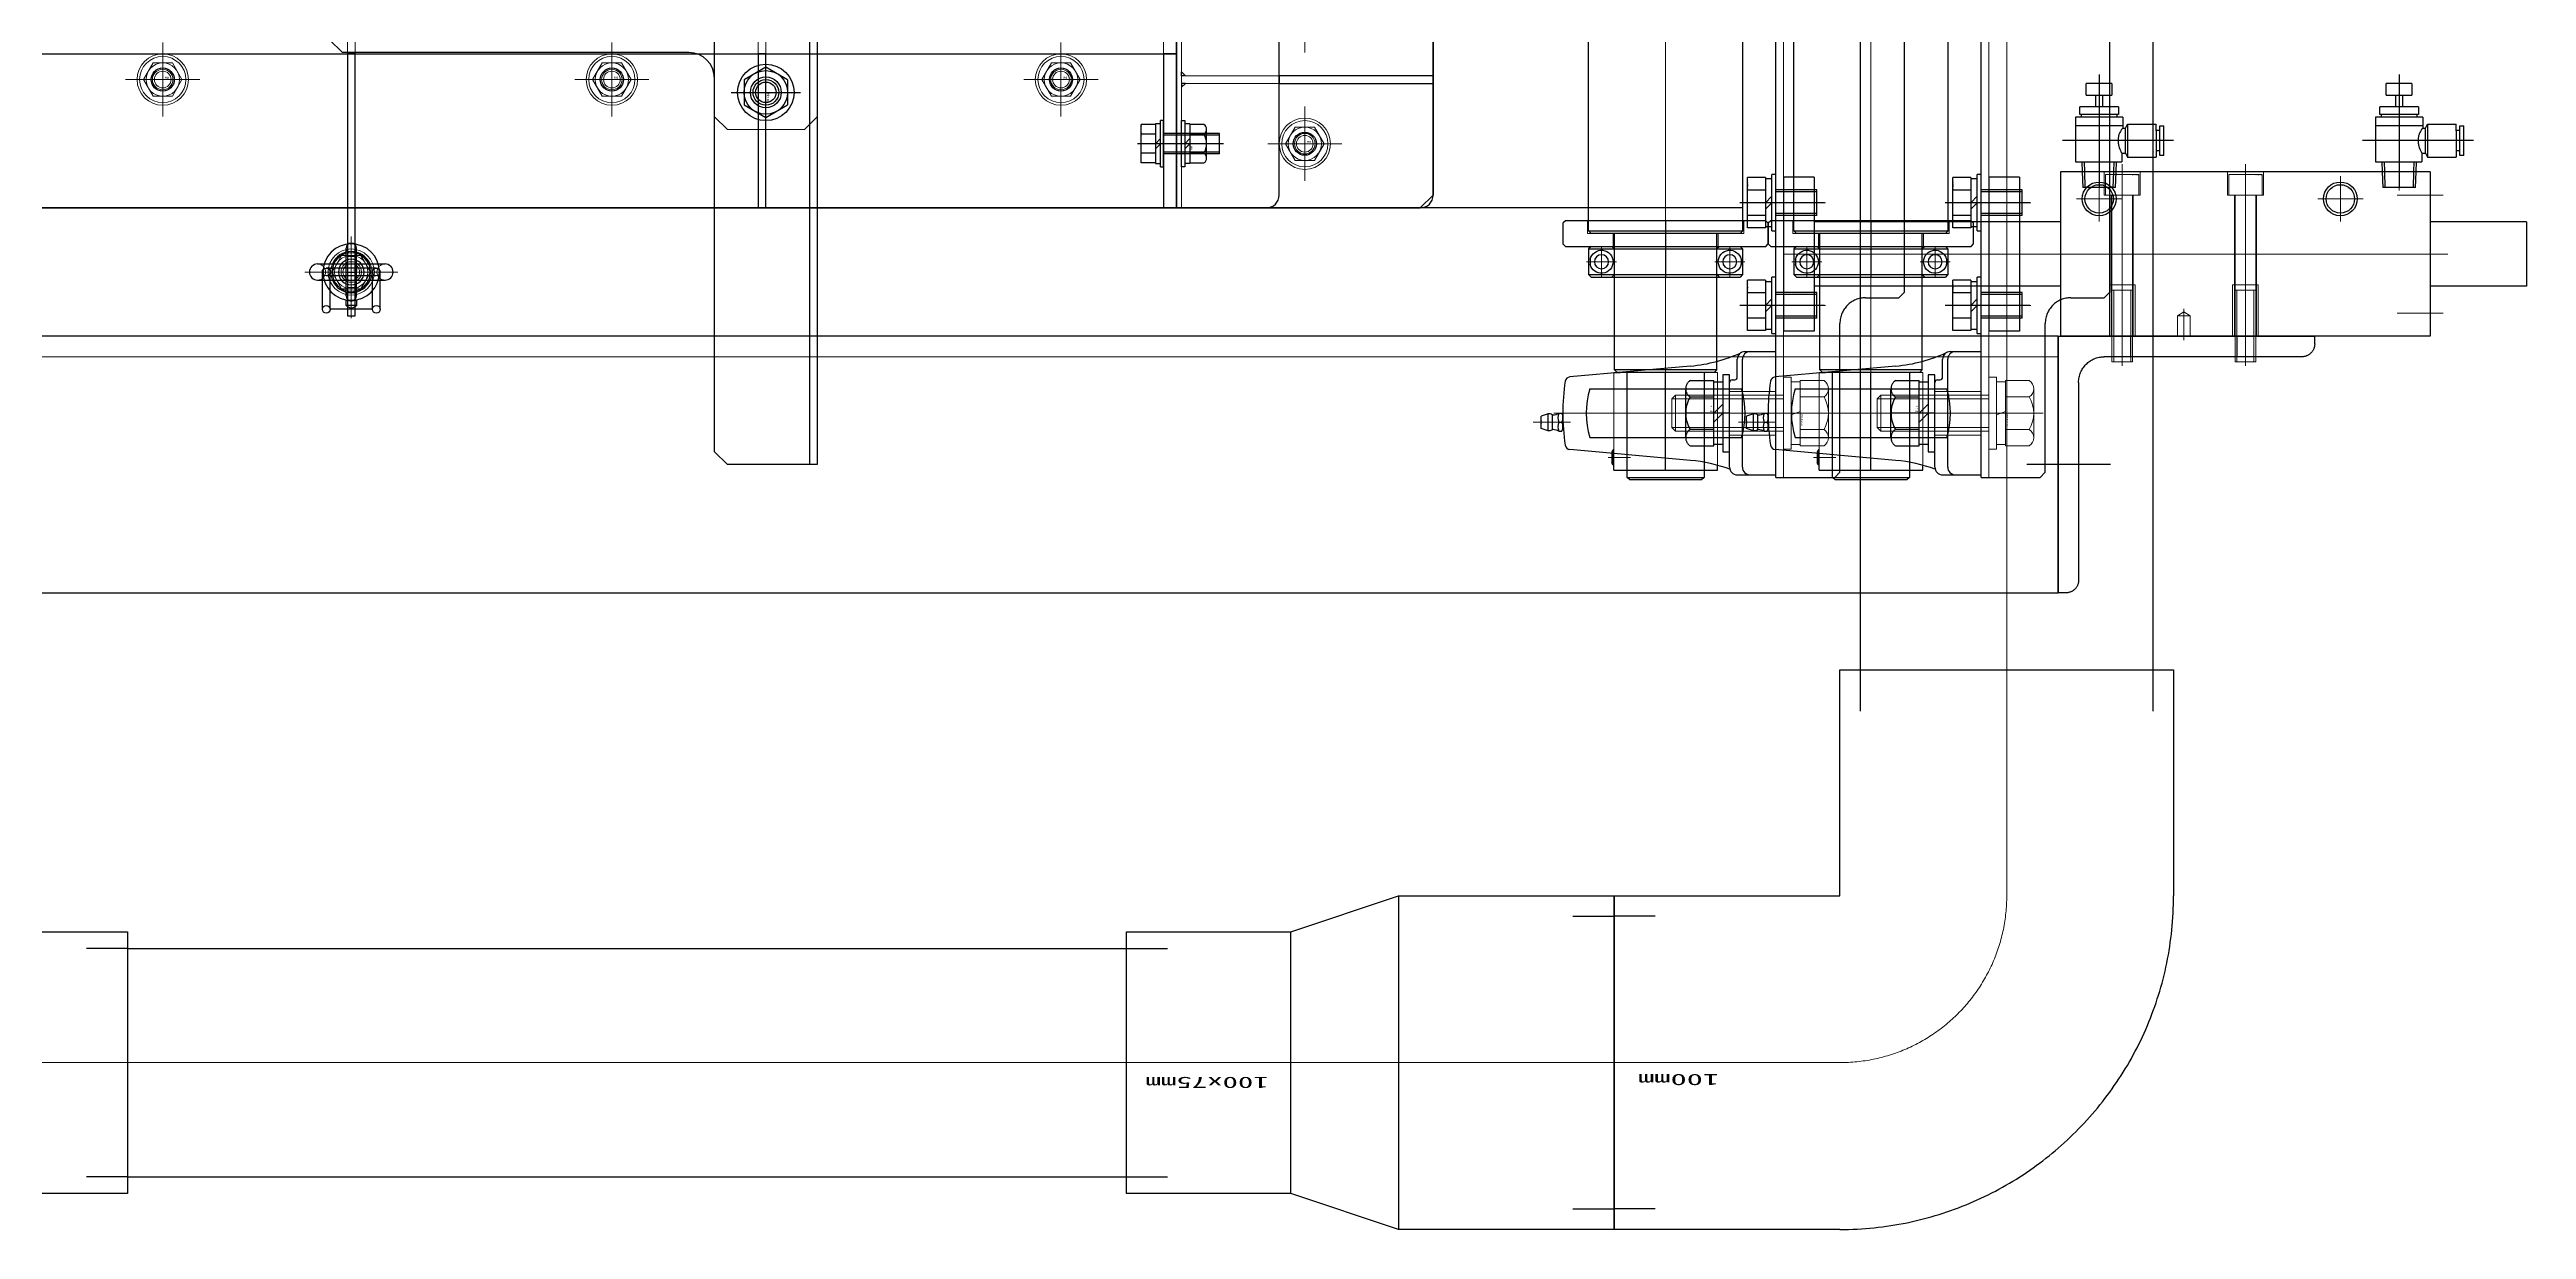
# Model space of a CAD drawing. Units: millimetres at full size. Extents: x -18456 to 18937, y -12290 to 13871.
# Drawn here: x -8916 to -6020, y 1180 to 2559 of the extents above; entities that cross this region are included whole.
import ezdxf
from ezdxf.enums import TextEntityAlignment as Align

# ---------------------------------------------------------------- set-up
doc = ezdxf.new("R2010")
doc.units = ezdxf.units.MM
doc.header["$LTSCALE"] = 100
doc.linetypes.add('CHAIN2', pattern=[12, 9, -1, 1, -1])
doc.linetypes.add('DOUBLE_CHAIN2', pattern=[12.8, 9, -1, 0.6, -0.6, 0.6, -1])
for name, color, linetype in [('0-2_0', 2, 'Continuous'), ('0-3_06_PHANTOM', 2, 'DOUBLE_CHAIN2'), ('0-6_10_DRAFT', 1, 'Continuous')]:
    doc.layers.add(name, color=color, linetype=linetype)
doc.layers.add('0-7_05_CENTER', color=2, linetype='CHAIN2', lineweight=18)
doc.layers.add('0-8_04_HIDDEN', color=7, linetype='Continuous', lineweight=18)
doc.styles.add('ＭＳ ゴシック', font='')
doc.styles.get('ＭＳ ゴシック').set_extended_font_data('MS Gothic')

# ---------------------------------------------------------------- blocks, each defined once
blk = doc.blocks.new('A$C62180693_1_1')
at = {"layer": '0-2_0', "color": 134}
blk.add_lwpolyline([(10, 39), (10, -39), (9, -40), (1, -40), (0, -39), (0, 39), (1, 40), (9, 40)], close=True, dxfattribs=at)
at = {"layer": '0-6_10_DRAFT'}
blk.add_line((0, 0), (10, 0), dxfattribs=at)
at = {"layer": '0-8_04_HIDDEN'}
for p, q in [((0, 30.5), (5, 30.5)), ((5, -30.5), (5, 30.5)), ((5, 20.5), (10, 20.5)), ((5, -20.5), (10, -20.5)), ((0, -30.5), (5, -30.5))]:
    blk.add_line(p, q, dxfattribs=at)
blk = doc.blocks.new('MUCAP206Jb_1_1')
at = {"layer": '0-2_0'}
for p, q in [((-6.8, 88.73), (-5.9, 91.43)), ((-6.8, 88.73), (-0.2, 88.73)), ((-6.3, 86.98), (-0.7, 86.98)), ((-5.9, 91.43), (-1.1, 91.43)), ((-0.2, 88.73), (-1.1, 91.43)), ((-18.37, 33.2), (-14.14, 80.26)), ((-7, 84.56), (-7, 83.3)), ((-5.25, 82.93), (-1.75, 82.93)), ((-3.5, 84.56), (-3.5, 83.3)), ((0, 84.56), (0, 83.3)), ((18.37, 33.2), (14.14, 80.26)), ((-22.2, 63.15), (-15.68, 63.15)), ((-14.2, 63.4), (-20.2, 63.4)), ((-19.65, 63.15), (-19.65, 63.72)), ((-15.07, 63.9), (-19.33, 63.9)), ((-14.2, 63.4), (-15.07, 63.9)), ((-14.75, 63.15), (-14.75, 63.72)), ((-14.2, 63.15), (-14.2, 63.4)), ((15.68, 63.15), (15.9, 63.15)), ((15.9, 63.15), (15.9, 60.65)), ((-24, 15), (-24, 0)), ((-21, 18), (12, 18)), ((-21, 13), (21, 13)), ((13, 17), (13, 16)), ((14, 15), (21, 15)), ((24, 12), (24, 0)), ((-24, 0), (24, 0))]:
    blk.add_line(p, q, dxfattribs=at)
for points in [[(-22.2, 63.15), (-22.2, 22.65), (-20.27, 22.65)], [(-20.2, 63.15), (-20.2, 63.4), (-19.33, 63.9)]]:
    blk.add_lwpolyline(points, dxfattribs=at)
for centre, radius, start, end in [((-3.5, 88.73), 3.3, 180, 208.06161), ((-7.12, 86.8), 0.8, 353.89834, 28.06161), ((-3.5, 89.94), 1.59, 69.55499, 110.44501), ((0.12, 86.8), 0.8, 151.93839, 186.10166), ((-3.5, 88.73), 3.3, 331.93839, 0), ((-12.15, 80.08), 2, 98.6248, 174.86827), ((0, 0), 83, 81.3752, 98.6248), ((-5.25, 80.61), 4.32, 66.10224, 113.89776), ((-5.25, 87.25), 4.32, 246.10224, 293.89776), ((-12.29, 87.35), 6, 332.37229, 353.89834), ((-1.75, 80.61), 4.32, 66.10224, 113.89776), ((-1.75, 87.25), 4.32, 246.10224, 293.89776), ((5.29, 87.35), 6, 186.10166, 207.62771), ((12.15, 80.08), 2, 5.13173, 81.3752), ((-78.13, 38.57), 60, 339.84489, 354.86827), ((78.13, 38.57), 60, 185.13173, 204.94017), ((-21, 15), 3, 90, 180), ((-21, 10), 3, 90, 180), ((12, 17), 1, 0, 90), ((14, 16), 1, 180, 270), ((21, 12), 3, 0, 90), ((21, 10), 3, 0, 90)]:
    blk.add_arc(centre, radius, start, end, dxfattribs=at)
at = {"layer": '0-6_10_DRAFT'}
for p, q in [((-9.5, 72.41), (-9.5, 13.39)), ((9.5, 72.41), (9.5, 13.39)), ((-22.2, 42.9), (15.9, 42.9))]:
    blk.add_line(p, q, dxfattribs=at)
for start, end in [(72.15448, 107.84552), (252.15448, 287.84552)]:
    blk.add_arc((0, 42.9), 31, start, end, dxfattribs=at)
at = {"layer": '0-7_05_CENTER'}
for p, q in [((-3.5, 79.92), (-3.5, 94.53)), ((0, 86.42), (0, 0)), ((-17.2, 65.24), (-17.2, 56.57))]:
    blk.add_line(p, q, dxfattribs=at)
at = {"layer": '0-8_04_HIDDEN', "color": 2}
for p, q in [((-15.68, 63.15), (15.68, 63.15)), ((15.9, 60.65), (15.9, 22.65)), ((-22.2, 57.9), (15.9, 57.9)), ((-22.2, 27.9), (15.9, 27.9)), ((-20.27, 22.65), (15.9, 22.65)), ((-8.5, 18), (-8.5, 0)), ((8.5, 18), (8.5, 0))]:
    blk.add_line(p, q, dxfattribs=at)
blk = doc.blocks.new('M14Nza_1_1')
at = {"layer": '0-3_06_PHANTOM', "color": 7}
for p, q in [((-12.7, 15.4), (-12.7, 6.1)), ((-9.52, 17.1), (9.52, 17.1)), ((-6.35, 6.1), (-6.35, 15.4)), ((6.35, 15.4), (6.35, 6.1)), ((12.7, 15.4), (12.7, 6.1)), ((-12.7, 6.1), (12.7, 6.1)), ((-12.25, 2.6), (-12.25, 6.1)), ((-3.5, 6.1), (0, 2.6)), ((0, 6.1), (3.5, 2.6)), ((12.25, 6.1), (12.25, 2.6))]:
    blk.add_line(p, q, dxfattribs=at)
at = {"layer": '0-3_06_PHANTOM', "color": 7, "linetype": 'CHAIN2'}
blk.add_line((0, 0), (0, 17.1), dxfattribs=at)
at = {"layer": '0-3_06_PHANTOM', "color": 7}
blk.add_lwpolyline([(-15, 0), (15, 0), (15, 2.6), (-15, 2.6)], close=True, dxfattribs=at)
for centre, radius, start, end in [((-9.52, 13.29), 3.81, 33.626, 146.374), ((0, 4.4), 12.7, 60, 120), ((9.52, 13.29), 3.81, 33.626, 146.374)]:
    blk.add_arc(centre, radius, start, end, dxfattribs=at)
at = {"layer": '0-6_10_DRAFT', "style": 'ＭＳ ゴシック', "width": 0.6}
blk.add_text('Ｍ１４', height=1.1, dxfattribs=at).set_placement((0.39, 6.2), align=Align.BOTTOM_LEFT)
blk = doc.blocks.new('A$C2B91780A_1_1')
at = {"layer": '0-8_04_HIDDEN'}
for p, q in [((-7, 42.1), (7, 42.1)), ((-5.6, 43.5), (5.6, 43.5)), ((-5.6, 0), (-5.6, 43.5)), ((5.6, 0), (5.6, 43.5)), ((-14, -3), (-14, 0)), ((-14, 0), (14, 0)), ((14, 0), (14, -3)), ((14, -3), (-14, -3)), ((-12.7, -15.8), (-12.7, -6.5)), ((-12.7, -6.5), (12.7, -6.5)), ((-12.25, -6.5), (-12.25, -3)), ((-6.35, -15.8), (-6.35, -6.5)), ((0.64, -6.5), (-0.64, -3)), ((6.35, -6.5), (6.35, -15.8)), ((12.25, -3), (12.25, -6.5)), ((12.7, -15.8), (12.7, -6.5)), ((9.52, -17.5), (-9.52, -17.5))]:
    blk.add_line(p, q, dxfattribs=at)
at = {"layer": '0-8_04_HIDDEN', "linetype": 'CHAIN2'}
blk.add_line((0, 46.09), (0, -21.25), dxfattribs=at)
at = {"layer": '0-8_04_HIDDEN'}
for points in [[(-7, 0), (-7, 42.1), (-5.6, 43.5)], [(7, 0), (7, 42.1), (5.6, 43.5)]]:
    blk.add_lwpolyline(points, dxfattribs=at)
for centre, radius, start, end in [((-9.52, -13.69), 3.81, 213.626, 326.374), ((0, -4.8), 12.7, 240, 300), ((9.52, -13.69), 3.81, 213.626, 326.374)]:
    blk.add_arc(centre, radius, start, end, dxfattribs=at)
at = {"layer": '0-6_10_DRAFT', "style": 'ＭＳ ゴシック', "width": 1.5}
blk.add_text('M14x50', height=0.733, rotation=180, dxfattribs=at).set_placement((-0.53, -6.6), align=Align.BOTTOM_LEFT)
blk = doc.blocks.new('A$C05FE0EC2_1_1')
at = {"layer": '0-3_06_PHANTOM', "color": 7}
for p, q in [((-9.81, 11), (9.81, 11)), ((-9.81, 4), (-9.81, 11)), ((-4.91, 4), (-4.91, 11)), ((4.91, 4), (4.91, 11)), ((9.81, 4), (9.81, 11)), ((-11, 1.5), (11, 1.5)), ((-11, 1.5), (-11, 0)), ((-11, 0), (11, 0)), ((9.81, 4), (-9.81, 4)), ((-9.25, 4), (-9.25, 1.5)), ((0, 1.5), (-2.5, 4)), ((0, 4), (2.5, 1.5)), ((9.25, 1.5), (9.25, 4)), ((11, 0), (11, 1.5))]:
    blk.add_line(p, q, dxfattribs=at)
at = {"layer": '0-3_06_PHANTOM', "color": 7, "linetype": 'CHAIN2'}
blk.add_line((0, -19), (0, 14), dxfattribs=at)
at = {"layer": '0-3_06_PHANTOM', "color": 7, "linetype": 'Continuous'}
for p, q in [((-5, -16), (-5, 0)), ((-4.19, -16), (-4.19, 0)), ((4.19, -16), (4.19, 0)), ((5, -16), (5, 0)), ((-5, -16), (5, -16))]:
    blk.add_line(p, q, dxfattribs=at)
at = {"layer": '0-6_10_DRAFT', "style": 'ＭＳ ゴシック', "width": 1.8}
blk.add_text('BT-M10x20L,SW,PW', height=0.2199, dxfattribs=at).set_placement((5.16, 10.66), align=Align.BOTTOM_LEFT)
blk = doc.blocks.new('A$C293536BD_1_1')
at = {"layer": '0-3_06_PHANTOM', "color": 7}
for points in [[(0, -1055), (0, 1055), (23, 1055), (25, 1053), (25, 995)], [(35, 985), (48, 985), (50, 983), (50, -983)], [(35, -985), (48, -985), (50, -983)], [(0, -1055), (23, -1055), (25, -1053), (25, -995)]]:
    blk.add_lwpolyline(points, dxfattribs=at)
blk.add_arc((35, -995), 10, 90, 180, dxfattribs=at)
at = {"layer": '0-7_05_CENTER'}
for p, q in [((9.23, -948), (-6.22, -948)), ((9.23, -988), (-6.22, -988)), ((9.23, -1030), (-6.22, -1030))]:
    blk.add_line(p, q, dxfattribs=at)
at = {"layer": '0-8_04_HIDDEN'}
blk.add_line((3, 1055), (3, -1055), dxfattribs=at)
blk = doc.blocks.new('SCSPJ40-12b_1')
at = {"layer": '0-2_0'}
for p, q in [((0, 29), (1, 30)), ((0, 29), (0, -29)), ((1, 30), (1, -30)), ((5.03, 29.39), (6.97, 29.39)), ((11, 30), (11, -30)), ((12, 29), (12, -29)), ((12, 0), (12, 0)), ((0, -29), (1, -30)), ((5.03, -29.39), (6.97, -29.39))]:
    blk.add_line(p, q, dxfattribs=at)
for points in [[(1, 30), (11, 30), (12, 29)], [(1, -30), (11, -30), (12, -29)]]:
    blk.add_lwpolyline(points, dxfattribs=at)
for centre in [(6, 25), (6, -25)]:
    blk.add_circle(centre, 2.75, dxfattribs=at)
for centre, start, end in [((6, 25), 102.46791, 77.53209), ((6, -25), 282.46791, 257.53209)]:
    blk.add_arc(centre, 4.5, start, end, dxfattribs=at)
at = {"layer": '0-6_10_DRAFT'}
blk.add_line((0, 0), (12, 0), dxfattribs=at)
at = {"layer": '0-7_05_CENTER'}
for p, q in [((6, 19.17), (6, 30.83)), ((0.17, 25), (11.83, 25)), ((6, -19.17), (6, -30.83)), ((0.17, -25), (11.83, -25))]:
    blk.add_line(p, q, dxfattribs=at)
at = {"layer": '0-8_04_HIDDEN', "color": 2}
for p, q in [((1, 20), (0, 21)), ((1, -20), (0, -21)), ((1, -20), (11, -20)), ((11, -20), (12, -21))]:
    blk.add_line(p, q, dxfattribs=at)
blk.add_lwpolyline([(1, 20), (11, 20), (12, 21)], dxfattribs=at)
blk = doc.blocks.new('A$C08BD3208_1')
at = {"layer": '0-2_0', "color": 134}
for p, q in [((-959, 30), (-959, -30)), ((-1014, 19), (-1013, 20)), ((-960, 20), (-1013, 20)), ((-1013, 20), (-1013, -20)), ((-1055, 15), (-1055, -15)), ((-1014, 19), (-1014, -19)), ((-1013, -20), (-1014, -19)), ((-1013, -20), (-960, -20))]:
    blk.add_line(p, q, dxfattribs=at)
blk.add_lwpolyline([(-959, 30), (959, 30), (960, 29), (960, -29), (959, -30), (-959, -30), (-960, -29), (-960, 29)], close=True, dxfattribs=at)
blk.add_lwpolyline([(-1014, -15), (-1055, -15), (-1056, -14), (-1056, 14), (-1055, 15), (-1014, 15)], dxfattribs=at)
at = {"layer": '0-7_05_CENTER'}
blk.add_line((1061.54, 0), (-1061.54, 0), dxfattribs=at)
blk = doc.blocks.new('A$C15BB09A1_1_1')
at = {"layer": '0-3_06_PHANTOM', "rotation": 90}
for name, p in [('A$C08BD3208_1', (-45.9, 979)), ('A$C05FE0EC2_1_1', (-3, 31)), ('A$C05FE0EC2_1_1', (-3, -9)), ('M14Nza_1_1', (-21, -51))]:
    blk.add_blockref(name, p, dxfattribs=at)
at = {"layer": '0-3_06_PHANTOM'}
blk.add_blockref('A$C293536BD_1_1', (-3, 979), dxfattribs=at)
at = {"layer": '0-3_06_PHANTOM', "xscale": -1, "rotation": 90}
for name, p in [('A$C62180693_1_1', (-45.9, 24)), ('SCSPJ40-12b_1', (-45.9, 14))]:
    blk.add_blockref(name, p, dxfattribs=at)
at = {"layer": '0-8_04_HIDDEN', "rotation": 90}
for name, p in [('MUCAP206Jb_1_1', (-3, -51)), ('A$C2B91780A_1_1', (0, -51))]:
    blk.add_blockref(name, p, dxfattribs=at)
blk = doc.blocks.new('AS2201F-02-06b_1')
at = {"layer": '0-2_0'}
for p, q in [((-5, 34.4), (5, 34.4)), ((-5, 34.4), (-5, 29.9)), ((-1.25, 29.9), (-5, 29.9)), ((5, 29.9), (-1.25, 29.9)), ((-1.25, 29.9), (-1.25, 25.4)), ((1.25, 25.4), (1.25, 29.9)), ((5, 29.9), (5, 34.4)), ((-9.25, 21.4), (-9.25, 17.9)), ((-9.25, 21.4), (7, 21.4)), ((-7.5, 25.4), (0, 25.4)), ((-7.5, 25.4), (-7.5, 22.4)), ((-7.5, 22.4), (0, 22.4)), ((-7, 21.9), (-7, 22.4)), ((-7, 21.4), (-7, 21.9)), ((0, 25.4), (7.5, 25.4)), ((0, 22.4), (7.5, 22.4)), ((7, 22.4), (7, 21.9)), ((7.5, 22.4), (7.5, 25.4)), ((9.25, 21.4), (9.25, 17.9)), ((-25.2, 12.2), (-25.2, 17.95)), ((-23.7, 17.95), (-25.2, 17.95)), ((-25.2, 6.45), (-25.2, 12.2)), ((-23.7, 16.2), (-23.7, 17.95)), ((-23.7, 16.2), (-22.2, 16.2)), ((-23.7, 6.45), (-23.7, 16.2)), ((-22.2, 16.55), (-22.2, 18.6)), ((-11.1, 18.6), (-22.2, 18.6)), ((-22.2, 16.07), (-22.2, 16.55)), ((-22.2, 16.07), (-22.2, 5.8)), ((-11.1, 18.6), (-11.1, 5.8)), ((-10.23, 17.1), (-11.1, 18.6)), ((-10.23, 7.3), (-10.23, 17.1)), ((-9.24, 17.1), (-10.23, 17.1)), ((-9.25, 17.9), (9.25, 17.9)), ((-9.24, 17.9), (-9.24, 17.1)), ((9.25, 17.9), (9.25, 4)), ((-25.2, 6.45), (-23.7, 6.45)), ((-23.7, 8.2), (-22.2, 8.2)), ((-11.1, 5.8), (-22.2, 5.8)), ((-10.23, 7.3), (-11.1, 5.8)), ((-8.8, 7.3), (-10.23, 7.3)), ((-8.8, 7.3), (-8.8, 4)), ((9.25, 4), (-8.8, 4)), ((-6.58, 0), (-6.7, 4)), ((-5.72, 0), (-5.85, 4)), ((5.85, 4), (5.72, 0)), ((6.7, 4), (6.58, 0))]:
    blk.add_line(p, q, dxfattribs=at)
at = {"layer": '0-2_0', "linetype": 'CHAIN2'}
for p, q in [((0, 37.94), (0, -6)), ((-28.91, 12.2), (14.33, 12.2))]:
    blk.add_line(p, q, dxfattribs=at)
at = {"layer": '0-2_0'}
for points in [[(7, 21.9), (7, 21.4), (9.25, 21.4)], [(-9.24, 17.1), (-9.03, 16.85), (-8.73, 16.47), (-8.45, 16.07), (-8.28, 15.79), (-8.04, 15.36), (-7.85, 14.91), (-7.73, 14.59), (-7.64, 14.31), (-7.58, 14.05), (-7.49, 13.61), (-7.44, 13.27), (-7.4, 12.75), (-7.39, 12.23), (-7.41, 11.88), (-7.46, 11.27), (-7.53, 10.82), (-7.59, 10.48), (-7.71, 9.98), (-7.85, 9.49), (-8.04, 8.92), (-8.26, 8.36), (-8.51, 7.82), (-8.8, 7.3)]]:
    blk.add_lwpolyline(points, dxfattribs=at)
at = {"layer": '0-6_10_DRAFT'}
for p, q in [((-6.39, -6), (-6.58, 0)), ((-6.58, 0), (6.58, 0)), ((-5.53, -6), (-5.72, 0)), ((5.72, 0), (5.53, -6)), ((6.58, 0), (6.39, -6)), ((-6.39, -6), (6.39, -6))]:
    blk.add_line(p, q, dxfattribs=at)
blk = doc.blocks.new('MGPM50-100Z-M9Bd_1')
at = {"layer": '0-2_0'}
for p, q in [((-132, 62), (-132, 2)), ((-120, 62), (-132, 62)), ((-120, 62), (-120, 2)), ((120, 64), (-24, 64)), ((-24, 64), (-24, 0)), ((120, 64), (120, 0)), ((-24, 44.5), (-120, 44.5)), ((-24, 19.5), (-120, 19.5)), ((-120, 2), (-132, 2)), ((120, 0), (-24, 0))]:
    blk.add_line(p, q, dxfattribs=at)
for centre, radius in [((-9, 53.5), 6.58), ((-9, 53.5), 5.54), ((85, 53.5), 6.58), ((85, 53.5), 5.54)]:
    blk.add_circle(centre, radius, dxfattribs=at)
at = {"layer": '0-3_06_PHANTOM'}
for p, q in [((-52, 62), (-52, 2)), ((-40, 62), (-52, 62)), ((-40, 62), (-40, 2)), ((-40, 2), (-52, 2))]:
    blk.add_line(p, q, dxfattribs=at)
at = {"layer": '0-6_10_DRAFT'}
for p, q in [((157.5, 44.5), (120, 44.5)), ((157.5, 44.5), (157.5, 19.5)), ((157.5, 19.5), (120, 19.5))]:
    blk.add_line(p, q, dxfattribs=at)
at = {"layer": '0-7_05_CENTER'}
for p, q in [((-9, 56.73), (-9, 66.73)), ((-9, 62.35), (-9, 44.65)), ((0, 66.99), (0, -2.4)), ((48, 66.99), (48, -2.4)), ((85, 62.35), (85, 44.65)), ((107.9, 56.73), (107.9, 66.73)), ((-136.67, 52), (-115.67, 52)), ((-56.67, 52), (-35.67, 52)), ((-17.85, 53.5), (-0.15, 53.5)), ((76.15, 53.5), (93.85, 53.5)), ((107.18, 55), (125, 55)), ((-132, 32), (126.81, 32)), ((-136.67, 12), (-115.67, 12)), ((-56.67, 12), (-35.67, 12)), ((24, -1.5), (24, 10.72)), ((107.18, 9), (125, 9))]:
    blk.add_line(p, q, dxfattribs=at)
at = {"layer": '0-8_04_HIDDEN', "color": 2}
for p, q in [((-4.3, 0), (-4.3, 55)), ((4.3, 0), (4.3, 55)), ((43.7, 0), (43.7, 55)), ((52.3, 0), (52.3, 55)), ((-5, 0), (-5, 20)), ((-5, 20), (5, 20)), ((5, 0), (5, 20)), ((43, 0), (43, 20)), ((43, 20), (53, 20)), ((53, 0), (53, 20)), ((21.5, 8), (24, 9.44)), ((21.5, 0), (21.5, 8)), ((21.5, 8), (26.5, 8)), ((26.5, 8), (24, 9.44)), ((26.5, 0), (26.5, 8))]:
    blk.add_line(p, q, dxfattribs=at)
for points in [[(-7, 64), (-7, 55), (7, 55), (7, 64)], [(41, 64), (41, 55), (55, 55), (55, 64)]]:
    blk.add_lwpolyline(points, dxfattribs=at)
at = {"layer": '0-2_0', "xscale": -1}
for p in [(-9, 64), (107.9, 64)]:
    blk.add_blockref('AS2201F-02-06b_1', p, dxfattribs=at)
blk = doc.blocks.new('A$C131E5F08_1')
at = {"layer": '0-8_04_HIDDEN'}
for p, q in [((6.5, 0), (-6.5, 0)), ((-4, -65), (-4, 0)), ((4, -65), (4, 0)), ((-4, -37), (4, -37)), ((-3.32, -65), (-3.32, -37)), ((3.32, -65), (3.32, -37)), ((-4, -65), (4, -65))]:
    blk.add_line(p, q, dxfattribs=at)
at = {"layer": '0-8_04_HIDDEN', "linetype": 'CHAIN2'}
blk.add_line((0, -66.5), (0, 9.5), dxfattribs=at)
at = {"layer": '0-8_04_HIDDEN'}
blk.add_lwpolyline([(6.5, 0), (6.5, 8), (-6.5, 8), (-6.5, 0)], dxfattribs=at)
at = {"layer": '0-6_10_DRAFT', "style": 'ＭＳ ゴシック', "width": 1.9}
blk.add_text('CS-M8x65L', height=0.22, dxfattribs=at).set_placement((3.76, 7.66), align=Align.BOTTOM_LEFT)
blk = doc.blocks.new('A$C6408539A_1')
at = {"layer": '0-2_0', "rotation": 270}
for name, p in [('A$C15BB09A1_1_1', (21, 132)), ('MGPM50-100Z-M9Bd_1', (0, 0))]:
    blk.add_blockref(name, p, dxfattribs=at)
at = {"layer": '0-3_06_PHANTOM', "rotation": 270}
blk.add_blockref('A$C15BB09A1_1_1', (21, 52), dxfattribs=at)
at = {"layer": '0-8_04_HIDDEN', "rotation": 270}
for p in [(55, 0), (55, -48)]:
    blk.add_blockref('A$C131E5F08_1', p, dxfattribs=at)
blk = doc.blocks.new('径違いソケット(TS-RS)-75mm×65mma_1_1')
at = {"layer": '0-3_06_PHANTOM'}
for p, q in [((0, 51), (64, 51)), ((64, -51), (64, 51)), ((64, 51), (98, 43.5)), ((98, 43.5), (98, -43.5)), ((98, 43.5), (159, 43.5)), ((159, 43.5), (159, -43.5))]:
    blk.add_line(p, q, dxfattribs=at)
for points in [[(64, -51), (0, -51), (0, 51)], [(159, -43.5), (98, -43.5), (64, -51)]]:
    blk.add_lwpolyline(points, dxfattribs=at)
at = {"layer": '0-6_10_DRAFT'}
for p, q in [((0, 44.5), (16.06, 44.5)), ((159, 38), (141.32, 38)), ((159, -38), (141.32, -38)), ((0, -44.5), (16.06, -44.5))]:
    blk.add_line(p, q, dxfattribs=at)
at = {"layer": '0-7_05_CENTER'}
blk.add_line((159, 0), (0, 0), dxfattribs=at)
at = {"layer": '0-6_10_DRAFT', "style": 'ＭＳ ゴシック', "width": 2.05}
blk.add_text('75x65mm', height=4.399, dxfattribs=at).set_placement((109.27, 3.02), align=Align.BOTTOM_LEFT)
blk = doc.blocks.new('径違いソケット(TS-RS)-100mm×75mma_1')
at = {"layer": '0-3_06_PHANTOM'}
for p, q in [((0, -65), (0, 65)), ((84, -65), (84, 65)), ((126, 51), (190, 51)), ((126, 51), (126, -51)), ((190, 51), (190, -51)), ((126, -51), (84, -65)), ((190, -51), (126, -51)), ((84, -65), (0, -65))]:
    blk.add_line(p, q, dxfattribs=at)
blk.add_lwpolyline([(0, 65), (84, 65), (126, 51)], dxfattribs=at)
at = {"layer": '0-6_10_DRAFT'}
for p, q in [((16.06, 57), (0, 57)), ((190, 44.5), (173.94, 44.5)), ((190, -44.5), (173.94, -44.5)), ((16.06, -57), (0, -57))]:
    blk.add_line(p, q, dxfattribs=at)
at = {"layer": '0-7_05_CENTER'}
blk.add_line((190, 0), (0, 0), dxfattribs=at)
at = {"layer": '0-6_10_DRAFT', "style": 'ＭＳ ゴシック', "width": 2}
blk.add_text('100x75mm', height=4.399, dxfattribs=at).set_placement((134.59, 4.28), align=Align.BOTTOM_LEFT)
blk = doc.blocks.new('エルボ(TS-L)-100mma_1')
at = {"layer": '0-3_06_PHANTOM'}
for p, q in [((-88, 65), (0, 65)), ((0, 65), (0, -65)), ((0, -65), (-88, -65)), ((-88, -65), (-88, -153))]:
    blk.add_line(p, q, dxfattribs=at)
blk.add_lwpolyline([(-88, -153), (-218, -153), (-218, -65)], dxfattribs=at)
blk.add_arc((-88, -65), 130, 90, 180, dxfattribs=at)
at = {"layer": '0-6_10_DRAFT'}
for p, q in [((-16.06, 57), (0, 57)), ((-16.06, -57), (0, -57)), ((-210, -136.94), (-210, -153)), ((-96, -136.94), (-96, -153))]:
    blk.add_line(p, q, dxfattribs=at)
at = {"layer": '0-7_05_CENTER'}
for p, q in [((0, 0), (-88, 0)), ((-153, -153), (-153, -65))]:
    blk.add_line(p, q, dxfattribs=at)
blk.add_arc((-88, -65), 65, 90, 180, dxfattribs=at)
at = {"layer": '0-6_10_DRAFT', "style": 'ＭＳ ゴシック', "width": 2.1}
blk.add_text('100mm', height=4.399, dxfattribs=at).set_placement((-40.88, 3.17), align=Align.BOTTOM_LEFT)
blk = doc.blocks.new('A$C3C656437_1_1')
at = {"layer": '0-3_06_PHANTOM', "color": 7}
for p, q in [((-247.5, 1127.19), (-247.5, 738)), ((-158.5, 1127.19), (-158.5, 738)), ((-50, 452), (314, 452)), ((-50, 338), (314, 338))]:
    blk.add_line(p, q, dxfattribs=at)
at = {"layer": '0-7_05_CENTER'}
for p, q in [((-203, 515), (-203, 1127.19)), ((-50, 395), (314, 395))]:
    blk.add_line(p, q, dxfattribs=at)
at = {"layer": '0-3_06_PHANTOM', "rotation": 90}
for name, p in [('径違いソケット(TS-RS)-75mm×65mma_1_1', (-203, 1127.19)), ('径違いソケット(TS-RS)-100mm×75mma_1', (-203, 548)), ('エルボ(TS-L)-100mma_1', (-203, 548))]:
    blk.add_blockref(name, p, dxfattribs=at)
blk = doc.blocks.new('A$C4A032556_1_1')
at = {"layer": '0-2_0', "color": 134}
blk.add_lwpolyline([(150, 50), (150, -45), (145, -50), (-545, -50), (-550, -45), (-550, 50)], dxfattribs=at)
for centre in [(100, 25), (-520, 0), (-345, 0), (-170, 0), (5, 0), (100, -25)]:
    blk.add_circle(centre, 4.5, dxfattribs=at)
at = {"layer": '0-7_05_CENTER'}
for p, q in [((100, 10.56), (100, 39.44)), ((114.44, 25), (85.56, 25)), ((-520, -14.44), (-520, 14.44)), ((-345, -14.44), (-345, 14.44)), ((-170, -14.44), (-170, 14.44)), ((5, -14.44), (5, 14.44)), ((-505.56, 0), (-534.44, 0)), ((-330.56, 0), (-359.44, 0)), ((-155.56, 0), (-184.44, 0)), ((19.44, 0), (-9.44, 0)), ((100, -39.44), (100, -10.56)), ((114.44, -25), (85.56, -25))]:
    blk.add_line(p, q, dxfattribs=at)
at = {"layer": '0-8_04_HIDDEN'}
blk.add_line((-550, 50), (150, 50), dxfattribs=at)
for centre in [(100, 25), (-520, 0), (-345, 0), (-170, 0), (5, 0), (100, -25)]:
    blk.add_circle(centre, 10, dxfattribs=at)
blk = doc.blocks.new('A$C73615150_1_1')
at = {"layer": '0-2_0', "color": 134}
for p, q in [((-25, 50), (-25, 15)), ((-80, 48), (-25, 48)), ((-20, 10), (520, 10)), ((-75, -50), (520, -50))]:
    blk.add_line(p, q, dxfattribs=at)
blk.add_lwpolyline([(520, -50), (520, 50), (-80, 50), (-80, -45)], dxfattribs=at)
at = {"layer": '0-2_0', "color": 3}
for points in [[(37, 48), (35.5, 48), (37, 46.5)], [(40, 48), (41.5, 48), (40, 46.5)], [(197, 48), (195.5, 48), (197, 46.5)], [(200, 48), (201.5, 48), (200, 46.5)], [(357, 48), (355.5, 48), (357, 46.5)], [(360, 48), (361.5, 48), (360, 46.5)], [(515, 48), (513.5, 48), (515, 46.5)], [(520, 48), (518.5, 48), (520, 46.5)]]:
    blk.add_lwpolyline(points, close=True, dxfattribs=at)
at = {"layer": '0-2_0', "color": 134}
for points in [[(40, 10), (37, 10), (37, -50), (40, -50)], [(200, 10), (197, 10), (197, -92), (200, -92)], [(360, 10), (357, 10), (357, -50), (360, -50)], [(520, 10), (515, 10), (515, -50), (520, -50)]]:
    blk.add_lwpolyline(points, close=True, dxfattribs=at)
for centre in [(135, 30), (415, 30), (-50, 0), (125, 0), (300, 0), (475, 0)]:
    blk.add_circle(centre, 4.5, dxfattribs=at)
for centre in [(-20, 15), (-75, -45)]:
    blk.add_arc(centre, 5, 180, 270, dxfattribs=at)
at = {"layer": '0-6_10_DRAFT'}
blk.add_line((-25, 48), (-25, 50), dxfattribs=at)
at = {"layer": '0-7_05_CENTER'}
for p, q in [((-68, 42.39), (-68, 55.61)), ((18, 42.39), (18, 55.61)), ((100, 42.39), (100, 55.61)), ((120, 42.39), (120, 55.61)), ((140, 42.39), (140, 55.61)), ((160, 42.39), (160, 55.61)), ((142.34, 30), (127.66, 30)), ((135, 22.66), (135, 37.34)), ((422.34, 30), (407.66, 30)), ((415, 22.66), (415, 37.34)), ((509.2, 25), (525.89, 25)), ((-40.66, 0), (-59.34, 0)), ((-50, -9.34), (-50, 9.34)), ((134.34, 0), (115.66, 0)), ((125, -9.34), (125, 9.34)), ((309.34, 0), (290.66, 0)), ((300, -9.34), (300, 9.34)), ((484.34, 0), (465.66, 0)), ((475, -9.34), (475, 9.34)), ((509.2, -25), (525.89, -25)), ((191.62, -75), (205.22, -75))]:
    blk.add_line(p, q, dxfattribs=at)
at = {"layer": '0-8_04_HIDDEN'}
for p, q in [((-25, 48), (520, 48)), ((37, 10), (37, 48)), ((40, 48), (40, 10)), ((197, 10), (197, 48)), ((200, 48), (200, 10)), ((357, 10), (357, 48)), ((360, 10), (360, 48)), ((360, 48), (360, 10)), ((515, 10), (515, 48)), ((520, 48), (520, 10)), ((197, -69), (200, -69)), ((197, -81), (200, -81))]:
    blk.add_line(p, q, dxfattribs=at)
blk = doc.blocks.new('A$C736D5B8A_1_1')
at = {"layer": '0-2_0', "color": 134}
for p, q in [((-117, 10), (1773, 10)), ((-117, -50), (1773, -50))]:
    blk.add_line(p, q, dxfattribs=at)
blk.add_lwpolyline([(1778, -45), (1778, 50), (-122, 50), (-122, -45)], dxfattribs=at)
at = {"layer": '0-2_0', "color": 3}
for points in [[(-73.5, 48), (-75, 48), (-73.5, 46.5)], [(-70.5, 48), (-69, 48), (-70.5, 46.5)]]:
    blk.add_lwpolyline(points, close=True, dxfattribs=at)
at = {"layer": '0-2_0', "color": 134}
blk.add_lwpolyline([(-70.5, 10), (-73.5, 10), (-73.5, -50), (-70.5, -50)], close=True, dxfattribs=at)
blk.add_circle((-97, 0), 4.5, dxfattribs=at)
for centre in [(-117, 15), (-117, -45)]:
    blk.add_arc(centre, 5, 180, 270, dxfattribs=at)
at = {"layer": '0-7_05_CENTER'}
for p, q in [((-97, 55.8), (-97, 42.11)), ((-87.66, 0), (-106.34, 0)), ((-97, -9.34), (-97, 9.34))]:
    blk.add_line(p, q, dxfattribs=at)
at = {"layer": '0-8_04_HIDDEN'}
for p, q in [((-122, 48), (1778, 48)), ((-73.5, 10), (-73.5, 48)), ((-70.5, 48), (-70.5, 10))]:
    blk.add_line(p, q, dxfattribs=at)
blk = doc.blocks.new('M8Nza_1_1')
at = {"layer": '0-2_0'}
for p, q in [((5.62, 9.7), (-5.63, 9.7)), ((-7.7, 3.2), (7.7, 3.2)), ((-7.7, 3.2), (-7.7, 1.2)), ((-7.5, 8.69), (-7.5, 3.2)), ((-3.75, 3.2), (-3.75, 8.69)), ((0, 1.2), (-2, 3.2)), ((0, 3.2), (2, 1.2)), ((3.75, 8.69), (3.75, 3.2)), ((7.5, 3.2), (7.5, 8.69)), ((7.7, 3.2), (7.7, 1.2))]:
    blk.add_line(p, q, dxfattribs=at)
at = {"layer": '0-2_0', "linetype": 'CHAIN2'}
blk.add_line((0, 9.7), (0, 0), dxfattribs=at)
at = {"layer": '0-2_0'}
blk.add_lwpolyline([(-9, 1.2), (9, 1.2), (9, 0), (-9, 0)], close=True, dxfattribs=at)
for centre, radius, start, end in [((-5.63, 7.45), 2.25, 33.626, 146.374), ((0, 2.2), 7.5, 60, 120), ((5.62, 7.45), 2.25, 33.626, 146.374)]:
    blk.add_arc(centre, radius, start, end, dxfattribs=at)
at = {"layer": '0-6_10_DRAFT', "style": 'ＭＳ ゴシック', "width": 1.75}
blk.add_text('M8', height=0.733, dxfattribs=at).set_placement((0.87, 3.27), align=Align.BOTTOM_LEFT)
blk = doc.blocks.new('A$C46CB4146_1_1')
at = {"layer": '0-2_0', "color": 134, "linetype": 'CHAIN2'}
blk.add_line((0, -23.3), (0, 10.2), dxfattribs=at)
at = {"layer": '0-2_0', "color": 134}
for p, q in [((-9, 1.2), (9, 1.2)), ((-9, 1.2), (-9, 0)), ((-9, 0), (9, 0)), ((-7.7, 3.2), (-7.7, 1.2)), ((7.7, 3.2), (-7.7, 3.2)), ((-7.51, 8.7), (7.51, 8.7)), ((-7.51, 3.2), (-7.51, 8.7)), ((-4, -21.8), (-4, 0)), ((-3.75, 3.2), (-3.75, 8.7)), ((-3.32, -21.8), (-3.32, 0)), ((0, 1.2), (-2, 3.2)), ((0, 3.2), (2, 1.2)), ((3.32, -21.8), (3.32, 0)), ((3.75, 3.2), (3.75, 8.7)), ((4, -21.8), (4, 0)), ((7.51, 3.2), (7.51, 8.7)), ((7.7, 1.2), (7.7, 3.2)), ((9, 0), (9, 1.2)), ((-4, -21.8), (4, -21.8))]:
    blk.add_line(p, q, dxfattribs=at)
at = {"layer": '0-6_10_DRAFT', "style": 'ＭＳ ゴシック', "width": 1.8}
blk.add_text('BT-M8x25L,SW,PW', height=0.2199, dxfattribs=at).set_placement((2.97, 8.36), align=Align.BOTTOM_LEFT)
blk = doc.blocks.new('8b_1_1')
at = {"layer": '0-8_04_HIDDEN', "color": 2, "linetype": 'CHAIN2'}
for p, q in [((0, -10.87), (0, 10.87)), ((10.87, 0), (-10.87, 0))]:
    blk.add_line(p, q, dxfattribs=at)
at = {"layer": '0-8_04_HIDDEN', "color": 2}
for p, q in [((-3.75, 6.49), (-7.5, 0)), ((-7.5, 0), (-3.75, -6.49)), ((3.75, 6.49), (-3.75, 6.49)), ((3.75, 6.49), (-3.75, 6.49)), ((7.5, 0), (3.75, 6.49)), ((3.75, -6.49), (7.5, 0)), ((-3.75, -6.49), (3.75, -6.49)), ((-3.75, -6.49), (3.75, -6.49))]:
    blk.add_line(p, q, dxfattribs=at)
for points in [[(-3.75, 6.49), (-7.5, 0), (-3.75, -6.49)], [(3.75, -6.49), (7.5, 0), (3.75, 6.49)]]:
    blk.add_lwpolyline(points, dxfattribs=at)
for radius in [9, 6.5, 4, 3.25]:
    blk.add_circle((0, 0), radius, dxfattribs=at)
at = {"layer": '0-6_10_DRAFT', "style": 'ＭＳ ゴシック', "width": 1.75}
blk.add_text('M8', height=0.733, dxfattribs=at).set_placement((0.76, 0.14), align=Align.BOTTOM_LEFT)
blk = doc.blocks.new('A$C69041DDD_1_1')
at = {"layer": '0-2_0', "color": 134}
blk.add_line((212, -889.5), (77, -889.5), dxfattribs=at)
blk.add_lwpolyline([(77, -889.5), (72, -884.5), (72, -844.5)], dxfattribs=at)
blk.add_circle((242, -905), 6, dxfattribs=at)
blk.add_arc((212, -899.5), 10, 0, 90, dxfattribs=at)
at = {"layer": '0-7_05_CENTER'}
for p, q in [((242, -914.34), (242, -895.66)), ((232.66, -905), (251.34, -905))]:
    blk.add_line(p, q, dxfattribs=at)
at = {"layer": '0-8_04_HIDDEN'}
blk.add_lwpolyline([(262, -844.5), (262, -914.5), (257, -919.5), (227, -919.5), (222, -914.5), (222, -899.5)], dxfattribs=at)
blk = doc.blocks.new('A$C5EC12063_1')
at = {"layer": '0-2_0', "color": 134}
blk.add_line((-1955, 17), (145, 17), dxfattribs=at)
blk.add_lwpolyline([(-1955, 20), (145, 20), (145, -15), (140, -20), (-1950, -20), (-1955, -15)], close=True, dxfattribs=at)
blk.add_circle((0, 0), 6, dxfattribs=at)
at = {"layer": '0-7_05_CENTER'}
for p, q in [((9.34, 0), (-9.34, 0)), ((0, -9.34), (0, 9.34))]:
    blk.add_line(p, q, dxfattribs=at)
blk = doc.blocks.new('10b_2')
at = {"layer": '0-2_0', "color": 134, "linetype": 'CHAIN2'}
for p, q in [((0, -13.51), (0, 13.51)), ((13.51, 0), (-13.51, 0))]:
    blk.add_line(p, q, dxfattribs=at)
at = {"layer": '0-2_0', "color": 134}
for q in [(-9.8, 0), (4.9, 8.49)]:
    blk.add_line((-4.9, 8.49), q, dxfattribs=at)
for points in [[(-9.8, 0), (-4.9, -8.49), (4.9, -8.49)], [(4.9, -8.49), (9.8, 0), (4.9, 8.49)]]:
    blk.add_lwpolyline(points, dxfattribs=at)
for radius in [11, 8.49, 5, 4]:
    blk.add_circle((0, 0), radius, dxfattribs=at)
at = {"layer": '0-6_10_DRAFT', "style": 'ＭＳ ゴシック', "width": 1.8}
blk.add_text('M10', height=0.916, dxfattribs=at).set_placement((0.26, 0.12), align=Align.BOTTOM_LEFT)
blk = doc.blocks.new('A$C48F4429B_1')
at = {"layer": '0-2_0'}
for name in ['A$C5EC12063_1', '10b_2']:
    blk.add_blockref(name, (57.5, 220), dxfattribs=at)
at = {"layer": '0-2_0', "rotation": 90}
blk.add_blockref('A$C69041DDD_1_1', (-847.5, -22), dxfattribs=at)
blk = doc.blocks.new('A$C5F8F3055_1')
at = {"layer": '0-2_0'}
for name, p, rotation in [('A$C48F4429B_1', (-480, -847.5), 270), ('A$C736D5B8A_1_1', (-50, -828), 90), ('A$C46CB4146_1_1', (-105, -925), 90)]:
    blk.add_blockref(name, p, dxfattribs=dict(at, rotation=rotation))
for name, p in [('A$C73615150_1_1', (-620, -900)), ('A$C4A032556_1_1', (-150, -900)), ('8b_1_1', (-495, -900)), ('8b_1_1', (-320, -900)), ('8b_1_1', (-145, -900)), ('8b_1_1', (-50, -925))]:
    blk.add_blockref(name, p, dxfattribs=at)
at = {"layer": '0-8_04_HIDDEN', "rotation": 270}
blk.add_blockref('M8Nza_1_1', (-98, -925), dxfattribs=at)
blk = doc.blocks.new('A$C448B04A9_1_1')
at = {"layer": '0-3_06_PHANTOM', "color": 7}
for p, q in [((3, 100), (0, 100)), ((0, 0), (0, 100)), ((8, 18), (8, 95)), ((0, 0), (100, 0)), ((95, 8), (18, 8)), ((100, 3), (100, 0))]:
    blk.add_line(p, q, dxfattribs=at)
for centre, radius, start, end in [((3, 95), 5, 0, 90), ((18, 18), 10, 180, 270), ((95, 3), 5, 0, 90)]:
    blk.add_arc(centre, radius, start, end, dxfattribs=at)
blk = doc.blocks.new('A$C3AA34862_1_1')
at = {"layer": '0-2_0', "color": 134}
blk.add_lwpolyline([(0, -1100), (2500, -1100), (2500, -1000), (0, -1000)], close=True, dxfattribs=at)
at = {"layer": '0-6_10_DRAFT'}
blk.add_line((2520.45, -1050), (2487.89, -1050), dxfattribs=at)
at = {"layer": '0-7_05_CENTER'}
for p, q in [((2525, -1011.39), (2525, -996.61)), ((2573, -1011.39), (2573, -996.61))]:
    blk.add_line(p, q, dxfattribs=at)
at = {"layer": '0-8_04_HIDDEN'}
for p, q in [((2521, -1008), (2521, -1000)), ((2521.75, -1008), (2521.75, -1000)), ((2528.25, -1008), (2528.25, -1000)), ((2529, -1008), (2529, -1000)), ((2569, -1008), (2569, -1000)), ((2569.75, -1008), (2569.75, -1000)), ((2576.25, -1008), (2576.25, -1000)), ((2577, -1008), (2577, -1000)), ((0, -1008), (2500, -1008))]:
    blk.add_line(p, q, dxfattribs=at)
at = {"layer": '0-2_0', "xscale": -1, "rotation": 180}
blk.add_blockref('A$C448B04A9_1_1', (2500, -1000), dxfattribs=at)
blk = doc.blocks.new('M8アイナットc')
at = {"layer": '0-2_0'}
for p, q in [((-13.15, 3.15), (13.15, 3.15)), ((-13.15, -3.15), (13.15, -3.15))]:
    blk.add_line(p, q, dxfattribs=at)
for centre, radius, start, end in [((-13.15, 0), 3.15, 90, 270), ((0, 0), 8, 23.18804, 156.81196), ((13.15, 0), 3.15, 270, 90), ((0, 0), 8, 203.18804, 336.81196)]:
    blk.add_arc(centre, radius, start, end, dxfattribs=at)
at = {"layer": '0-7_05_CENTER'}
for p, q in [((0, -10.01), (0, 10.01)), ((-18.09, 0), (18.09, 0))]:
    blk.add_line(p, q, dxfattribs=at)
at = {"layer": '0-8_04_HIDDEN', "color": 2}
for radius in [4, 3.25]:
    blk.add_circle((0, 0), radius, dxfattribs=at)
for centre, radius, start, end in [((-13.15, 0), 3.15, 270, 90), ((0, 0), 8, 156.81196, 203.18804), ((0, 0), 8, 336.81196, 23.18804), ((13.15, 0), 3.15, 90, 270)]:
    blk.add_arc(centre, radius, start, end, dxfattribs=at)
blk = doc.blocks.new('A$C4764547B')
at = {"layer": '0-2_0'}
for p, q in [((-2, -9.3), (-2, 9.3)), ((2, -9.3), (2, 9.3))]:
    blk.add_line(p, q, dxfattribs=at)
for centre, start, end in [((0, 9.3), 0, 180), ((0, -9.3), 180, 0)]:
    blk.add_arc(centre, 2, start, end, dxfattribs=at)
at = {"layer": '0-6_10_DRAFT'}
blk.add_line((-2, 0), (2, 0), dxfattribs=at)
at = {"layer": '0-8_04_HIDDEN', "color": 2}
for centre, start, end in [((0, 9.3), 180, 0), ((0, -9.3), 0, 180)]:
    blk.add_arc(centre, 2, start, end, dxfattribs=at)
blk = doc.blocks.new('A$C5B506AB2')
at = {"layer": '0-2_0'}
for p, q in [((-11.25, 14.51), (-11.25, 0)), ((11.25, 14.51), (11.25, 0)), ((9.75, 1.5), (-9.75, 1.5)), ((-9.77, -1.5), (-7.35, -1.5)), ((9.75, -1.5), (-9.75, -1.5)), ((9.77, -1.5), (7.35, -1.5))]:
    blk.add_line(p, q, dxfattribs=at)
for points in [[(-8.25, 14.51), (-8.25, 1.5), (-7.35, 1.5)], [(8.25, 14.51), (8.25, 1.5), (7.35, 1.5)]]:
    blk.add_lwpolyline(points, dxfattribs=at)
blk.add_lwpolyline([(2, 11), (2, 13), (-2, 13), (-2, 11)], close=True, dxfattribs=at)
for radius in [11, 7.5, 5]:
    blk.add_circle((0, 0), radius, dxfattribs=at)
for centre, radius, start, end in [((-9.75, 14.51), 1.5, 0, 180), ((-9.75, 14.51), 1.5, 180, 0), ((0, 11.51), 2.5, 36.77126, 143.22874), ((9.75, 14.51), 1.5, 0, 180), ((9.75, 14.51), 1.5, 180, 0), ((-9.77, 0), 1.5, 180, 270), ((-9.75, 0), 1.5, 90, 270), ((-9.75, 0), 1.5, 270, 90), ((9.75, 0), 1.5, 90, 270), ((9.75, 0), 1.5, 270, 90), ((9.77, 0), 1.5, 270, 0)]:
    blk.add_arc(centre, radius, start, end, dxfattribs=at)
at = {"layer": '0-6_10_DRAFT'}
blk.add_line((8.25, 14.51), (-8.25, 14.51), dxfattribs=at)
at = {"layer": '0-7_05_CENTER'}
for p, q in [((0, -13.89), (0, 17.93)), ((-14.88, 0), (14.88, 0))]:
    blk.add_line(p, q, dxfattribs=at)
blk = doc.blocks.new('A$C4C410D0F')
at = {"layer": '0-2_0'}
for name in ['M8アイナットc', '8b_1_1', 'A$C4764547B']:
    blk.add_blockref(name, (0, 0), dxfattribs=at)
at = {"layer": '0-2_0', "xscale": -1, "rotation": 180}
blk.add_blockref('A$C5B506AB2', (0, 0), dxfattribs=at)

msp = doc.modelspace()

# ---------------------------------------------------------------- linework, layer by layer
at = {"layer": '0-3_06_PHANTOM', "color": 5}
msp.add_lwpolyline([(-13437.8, 8074), (-6936.5, 8074), (-6936.5, 2374), (-13437.8, 2374)], close=True, dxfattribs=at)

# ---------------------------------------------------------------- block references
at = {"layer": '0-2_0', "xscale": 3, "yscale": 3}
for name, p in [('A$C3AA34862_1_1', (-14067.8, 5224)), ('A$C5F8F3055_1', (-7298.3, 5224)), ('A$C4C410D0F', (-8562.9, 2299))]:
    msp.add_blockref(name, p, dxfattribs=at)
at = {"layer": '0-2_0', "xscale": 3, "yscale": 3, "rotation": 90}
for name, p in [('A$C6408539A_1', (-6492.8, 2224)), ('A$C3C656437_1_1', (-5442.8, 1984))]:
    msp.add_blockref(name, p, dxfattribs=at)

doc.saveas('drawing.dxf')
